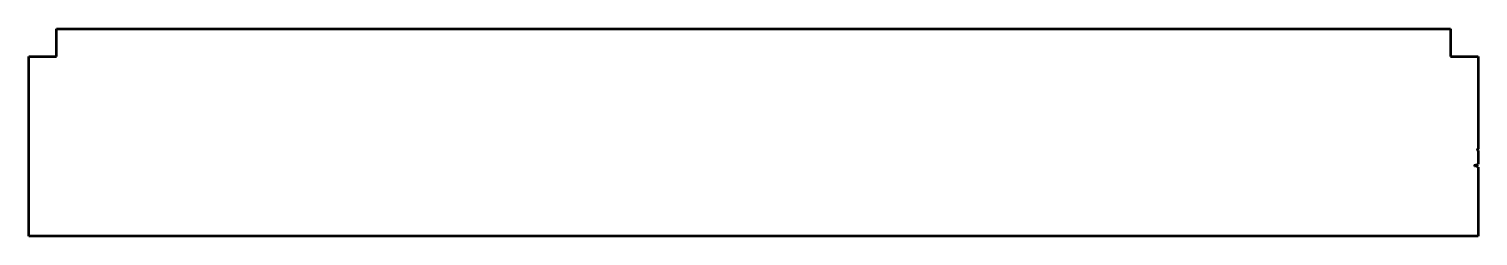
# Model space of a CAD drawing. Header units: millimetres. Extents: x 0 to 2100, y -260 to 40.
import ezdxf

# ---------------------------------------------------------------- set-up
doc = ezdxf.new("R2010")
doc.units = ezdxf.units.MM
doc.layers.add('IV_OUTER_PROFILE', color=7, linetype='Continuous', lineweight=50)

msp = doc.modelspace()

# ---------------------------------------------------------------- linework, layer by layer
at = {"layer": 'IV_OUTER_PROFILE'}
for p, q in [((40, 40), (2060, 40)), ((40, 0), (40, 40)), ((2060, 40), (2060, 0)), ((0, 0), (40, 0)), ((0, -260), (0, 0)), ((2060, 0), (2100, 0)), ((2100, 0), (2100, -134)), ((2100, -136), (2100, -156)), ((2095.3, -157.5), (2100, -156)), ((2100, -160), (2095.3, -158.5)), ((2100, -160), (2100, -260)), ((2100, -260), (0, -260))]:
    msp.add_line(p, q, dxfattribs=at)
for centre, radius, start, end in [((2100, -135), 1, 90, 270), ((2095.5, -158), 0.5, 108.1349, 251.8651)]:
    msp.add_arc(centre, radius, start, end, dxfattribs=at)

doc.saveas('drawing.dxf')
